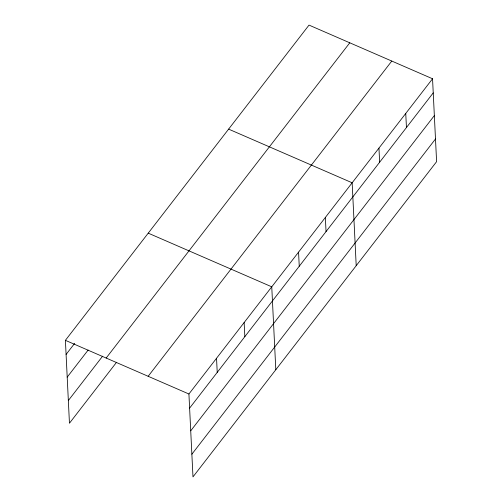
<?xml version="1.0" encoding="UTF-8"?>
<svg xmlns="http://www.w3.org/2000/svg" width="502" height="502" viewBox="0 0 502 502"><rect width="100%" height="100%" fill="white"/><g stroke="black" fill="none" stroke-linecap="round" stroke-linejoin="round"><path stroke-width="0.75" d="M116.577 362.256L69.452 423.236L65.398 340.337L309.019 25.1L432.548 78.764L436.602 161.663L192.981 476.9L188.921 394.001L432.548 78.764M66.088 354.45L74.654 343.362M67.193 377.153L88.145 350.051M68.341 400.54L102.615 356.188M106.16 358.045L349.787 42.808M148.159 376.287L391.786 61.056M189.612 408.113L433.239 92.876M190.722 430.816L434.349 115.579M191.871 454.203L435.498 138.966M228.623 129.127L352.153 182.791L356.207 265.69M148.228 233.154L271.758 286.818L275.811 369.723M65.398 340.337L188.921 394.001M405.754 113.439L406.444 127.558M378.954 148.115L379.644 162.234M325.352 217.466L326.043 231.585M298.558 252.142L299.248 266.261M244.148 322.548L244.838 336.66M216.538 358.271L217.228 372.39"/></g></svg>
